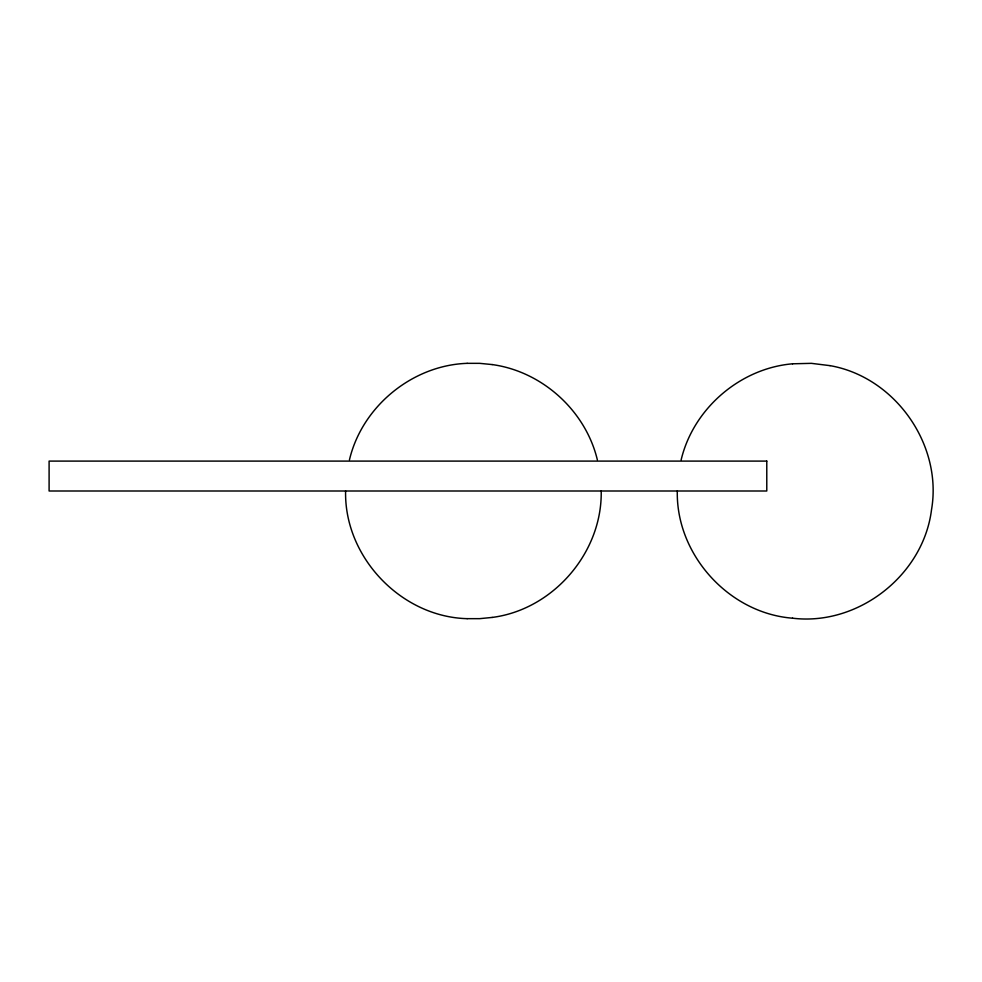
<?xml version="1.0" encoding="UTF-8"?>
<svg xmlns="http://www.w3.org/2000/svg" width="982" height="982" viewBox="0 0 982 982"><rect width="100%" height="100%" fill="white"/><g stroke="black" fill="none" stroke-linecap="round" stroke-linejoin="round"><path stroke-width="1.47" d="M601.205 491C602.408 552.51 553.173 609.601 492.154 617.433M349.432 459.944C361.99 406.511 412.28 365.23 467.137 363.34M681.127 459.944C693.267 408.659 740.06 368.287 792.572 363.806M492.154 617.433L479.67 618.66L467.15 618.66M792.584 363.806L811.353 363.34L830.023 365.648M467.162 363.34L479.658 363.34L492.154 364.567M792.572 618.194C858.121 626.197 923.35 575.268 931.513 509.756C942.72 444.686 895.081 377.027 830.036 365.648M467.137 618.66C401.135 616.954 344.068 557.015 345.603 491M792.584 618.194C729 613.308 675.935 554.744 677.298 491M492.154 364.567C542.236 371.405 585.665 410.783 597.375 459.944M766.782 461.098L49.1 461.098L49.1 491L766.782 491L766.782 461.098"/></g></svg>
